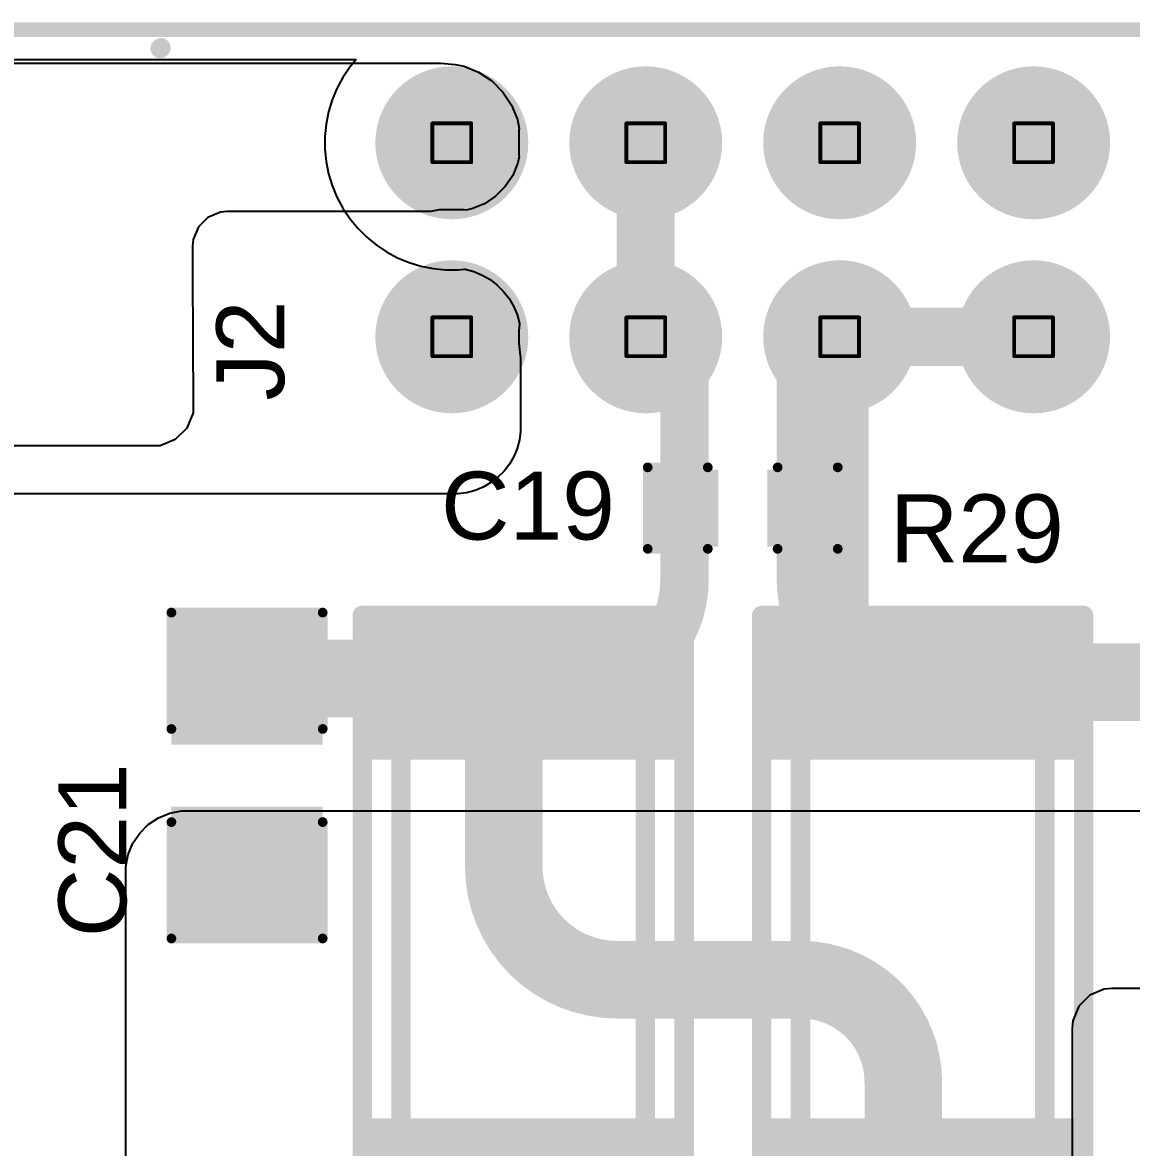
# Model space of a CAD drawing. Header units: inches. Extents: x 0 to 11.3, y 0 to 5.5.
# Drawn here: x 1.394 to 1.966, y 1.973 to 2.553 of the extents above; entities that cross this region are included whole.
import ezdxf

# ---------------------------------------------------------------- set-up
doc = ezdxf.new("R2010")
doc.units = ezdxf.units.IN
doc.header["$MEASUREMENT"] = 0
for name, color, linetype in [('Board Outline', 216, 'Continuous'), ('Bottom Layer', 5, 'Continuous'), ('Bottom Overlay', 54, 'Continuous'), ('Bottom Paste', 16, 'Continuous'), ('Bottom Solder', 6, 'Continuous'), ('Drill Drawing', 1, 'Continuous'), ('Multi-Layer', 9, 'Continuous'), ('Pad Holes', 156, 'Continuous'), ('Top Layer', 1, 'Continuous'), ('Top Overlay', 2, 'Continuous'), ('Top Paste', 8, 'Continuous'), ('Top Solder', 216, 'Continuous')]:
    doc.layers.add(name, color=color, linetype=linetype)
doc.styles.add('Arial', font='', dxfattribs={"height": 0.2})
doc.styles.get('Arial').set_extended_font_data('Arial')

# ---------------------------------------------------------------- blocks, each defined once
blk = doc.blocks.new('SFH11_PBPC_D12_RA_BK_7')
at = {"layer": 'Bottom Layer'}
h = blk.add_hatch(color=5, dxfattribs=at)
edge = h.paths.add_edge_path()
edge.add_arc((0.25, 0.0500001), 0.035433, 0, 360)
h = blk.add_hatch(color=5, dxfattribs=at)
edge = h.paths.add_edge_path()
edge.add_arc((0.35, 0.0500001), 0.035433, 0, 360)
h = blk.add_hatch(color=5, dxfattribs=at)
edge = h.paths.add_edge_path()
edge.add_arc((0.45, 0.0500001), 0.035433, 0, 360)
h = blk.add_hatch(color=5, dxfattribs=at)
edge = h.paths.add_edge_path()
edge.add_arc((0.55, 0.0500001), 0.035433, 0, 360)
h = blk.add_hatch(color=5, dxfattribs=at)
edge = h.paths.add_edge_path()
edge.add_arc((0.25, -0.0499999), 0.035433, 0, 360)
h = blk.add_hatch(color=5, dxfattribs=at)
edge = h.paths.add_edge_path()
edge.add_arc((0.35, -0.0499998), 0.035433, 0, 360)
h = blk.add_hatch(color=5, dxfattribs=at)
edge = h.paths.add_edge_path()
edge.add_arc((0.4500001, -0.0499998), 0.035433, 0, 360)
h = blk.add_hatch(color=5, dxfattribs=at)
edge = h.paths.add_edge_path()
edge.add_arc((0.55, -0.0499998), 0.035433, 0, 360)
at = {"layer": 'Bottom Solder'}
h = blk.add_hatch(color=6, dxfattribs=at)
edge = h.paths.add_edge_path()
edge.add_arc((0.25, 0.0500001), 0.039433, 0, 360)
h = blk.add_hatch(color=6, dxfattribs=at)
edge = h.paths.add_edge_path()
edge.add_arc((0.35, 0.0500001), 0.039433, 0, 360)
h = blk.add_hatch(color=6, dxfattribs=at)
edge = h.paths.add_edge_path()
edge.add_arc((0.45, 0.0500001), 0.039433, 0, 360)
h = blk.add_hatch(color=6, dxfattribs=at)
edge = h.paths.add_edge_path()
edge.add_arc((0.55, 0.0500001), 0.039433, 0, 360)
h = blk.add_hatch(color=6, dxfattribs=at)
edge = h.paths.add_edge_path()
edge.add_arc((0.25, -0.0499999), 0.039433, 0, 360)
h = blk.add_hatch(color=6, dxfattribs=at)
edge = h.paths.add_edge_path()
edge.add_arc((0.35, -0.0499998), 0.039433, 0, 360)
h = blk.add_hatch(color=6, dxfattribs=at)
edge = h.paths.add_edge_path()
edge.add_arc((0.4500001, -0.0499998), 0.039433, 0, 360)
h = blk.add_hatch(color=6, dxfattribs=at)
edge = h.paths.add_edge_path()
edge.add_arc((0.55, -0.0499998), 0.039433, 0, 360)
at = {"layer": 'Multi-Layer'}
h = blk.add_hatch(color=9, dxfattribs=at)
edge = h.paths.add_edge_path()
edge.add_arc((0.25, 0.0500001), 0.035433, 0, 360)
h = blk.add_hatch(color=9, dxfattribs=at)
edge = h.paths.add_edge_path()
edge.add_arc((0.35, 0.0500001), 0.035433, 0, 360)
h = blk.add_hatch(color=9, dxfattribs=at)
edge = h.paths.add_edge_path()
edge.add_arc((0.45, 0.0500001), 0.035433, 0, 360)
h = blk.add_hatch(color=9, dxfattribs=at)
edge = h.paths.add_edge_path()
edge.add_arc((0.55, 0.0500001), 0.035433, 0, 360)
h = blk.add_hatch(color=9, dxfattribs=at)
edge = h.paths.add_edge_path()
edge.add_arc((0.25, -0.0499999), 0.035433, 0, 360)
h = blk.add_hatch(color=9, dxfattribs=at)
edge = h.paths.add_edge_path()
edge.add_arc((0.35, -0.0499998), 0.035433, 0, 360)
h = blk.add_hatch(color=9, dxfattribs=at)
edge = h.paths.add_edge_path()
edge.add_arc((0.4500001, -0.0499998), 0.035433, 0, 360)
h = blk.add_hatch(color=9, dxfattribs=at)
edge = h.paths.add_edge_path()
edge.add_arc((0.55, -0.0499998), 0.035433, 0, 360)
at = {"layer": 'Pad Holes'}
h = blk.add_hatch(color=7, dxfattribs=at)
edge = h.paths.add_edge_path()
edge.add_arc((0.25, 0.0500001), 0.0200787, 0, 360)
h = blk.add_hatch(color=7, dxfattribs=at)
edge = h.paths.add_edge_path()
edge.add_arc((0.35, 0.0500001), 0.0200787, 0, 360)
h = blk.add_hatch(color=7, dxfattribs=at)
edge = h.paths.add_edge_path()
edge.add_arc((0.45, 0.0500001), 0.0200787, 0, 360)
h = blk.add_hatch(color=7, dxfattribs=at)
edge = h.paths.add_edge_path()
edge.add_arc((0.55, 0.0500001), 0.0200787, 0, 360)
h = blk.add_hatch(color=7, dxfattribs=at)
edge = h.paths.add_edge_path()
edge.add_arc((0.25, -0.0499999), 0.0200787, 0, 360)
h = blk.add_hatch(color=7, dxfattribs=at)
edge = h.paths.add_edge_path()
edge.add_arc((0.35, -0.0499998), 0.0200787, 0, 360)
h = blk.add_hatch(color=7, dxfattribs=at)
edge = h.paths.add_edge_path()
edge.add_arc((0.4500001, -0.0499998), 0.0200787, 0, 360)
h = blk.add_hatch(color=7, dxfattribs=at)
edge = h.paths.add_edge_path()
edge.add_arc((0.55, -0.0499998), 0.0200787, 0, 360)
at = {"layer": 'Top Layer'}
h = blk.add_hatch(color=1, dxfattribs=at)
edge = h.paths.add_edge_path()
edge.add_arc((0.25, 0.0500001), 0.035433, 0, 360)
h = blk.add_hatch(color=1, dxfattribs=at)
edge = h.paths.add_edge_path()
edge.add_arc((0.35, 0.0500001), 0.035433, 0, 360)
h = blk.add_hatch(color=1, dxfattribs=at)
edge = h.paths.add_edge_path()
edge.add_arc((0.45, 0.0500001), 0.035433, 0, 360)
h = blk.add_hatch(color=1, dxfattribs=at)
edge = h.paths.add_edge_path()
edge.add_arc((0.55, 0.0500001), 0.035433, 0, 360)
h = blk.add_hatch(color=1, dxfattribs=at)
edge = h.paths.add_edge_path()
edge.add_arc((0.25, -0.0499999), 0.035433, 0, 360)
h = blk.add_hatch(color=1, dxfattribs=at)
edge = h.paths.add_edge_path()
edge.add_arc((0.35, -0.0499998), 0.035433, 0, 360)
h = blk.add_hatch(color=1, dxfattribs=at)
edge = h.paths.add_edge_path()
edge.add_arc((0.4500001, -0.0499998), 0.035433, 0, 360)
h = blk.add_hatch(color=1, dxfattribs=at)
edge = h.paths.add_edge_path()
edge.add_arc((0.55, -0.0499998), 0.035433, 0, 360)
at = {"layer": 'Top Solder'}
h = blk.add_hatch(color=216, dxfattribs=at)
edge = h.paths.add_edge_path()
edge.add_arc((0.25, 0.0500001), 0.039433, 0, 360)
h = blk.add_hatch(color=216, dxfattribs=at)
edge = h.paths.add_edge_path()
edge.add_arc((0.35, 0.0500001), 0.039433, 0, 360)
h = blk.add_hatch(color=216, dxfattribs=at)
edge = h.paths.add_edge_path()
edge.add_arc((0.45, 0.0500001), 0.039433, 0, 360)
h = blk.add_hatch(color=216, dxfattribs=at)
edge = h.paths.add_edge_path()
edge.add_arc((0.55, 0.0500001), 0.039433, 0, 360)
h = blk.add_hatch(color=216, dxfattribs=at)
edge = h.paths.add_edge_path()
edge.add_arc((0.25, -0.0499999), 0.039433, 0, 360)
h = blk.add_hatch(color=216, dxfattribs=at)
edge = h.paths.add_edge_path()
edge.add_arc((0.35, -0.0499998), 0.039433, 0, 360)
h = blk.add_hatch(color=216, dxfattribs=at)
edge = h.paths.add_edge_path()
edge.add_arc((0.4500001, -0.0499998), 0.039433, 0, 360)
h = blk.add_hatch(color=216, dxfattribs=at)
edge = h.paths.add_edge_path()
edge.add_arc((0.55, -0.0499998), 0.039433, 0, 360)
at = {"layer": 'Top Overlay'}
blk.add_lwpolyline([(0.7003947, -0.0986052, 0.01, 0.01, 0), (0.7, -0.0989999, 0.01, 0.01, 0)], format="xyseb", dxfattribs=at)
for points in [[(0.6975, -0.0989999, 0.005, 0.005, 1), (0.7025, -0.0989999, 0.005, 0.005, 1)], [(0.6978947, -0.0986052, 0.005, 0.005, 1), (0.7028947, -0.0986052, 0.005, 0.005, 1)]]:
    blk.add_lwpolyline(points, format="xyseb", close=True, dxfattribs=at)
blk = doc.blocks.new('RES_2512_24')
at = {"layer": 'Top Layer'}
for points in [[(-0.15944875, 0.06692915), (-0.09645665, 0.06692915), (-0.09645665, -0.06692915), (-0.15944875, -0.06692915)], [(0.09645675, 0.06692915), (0.15944885, 0.06692915), (0.15944885, -0.06692915), (0.09645675, -0.06692915)]]:
    blk.add_hatch(color=1, dxfattribs=at).paths.add_polyline_path(points)
at = {"layer": 'Top Paste'}
for points in [[(-0.15944875, 0.06692915), (-0.09645665, 0.06692915), (-0.09645665, -0.06692915), (-0.15944875, -0.06692915)], [(0.09645675, 0.06692915), (0.15944885, 0.06692915), (0.15944885, -0.06692915), (0.09645675, -0.06692915)]]:
    blk.add_hatch(color=8, dxfattribs=at).paths.add_polyline_path(points)
at = {"layer": 'Top Solder'}
for points in [[(-0.16344875, 0.07092915), (-0.09245665, 0.07092915), (-0.09245665, -0.07092915), (-0.16344875, -0.07092915)], [(0.09245675, 0.07092915), (0.16344885, 0.07092915), (0.16344885, -0.07092915), (0.09245675, -0.07092915)]]:
    blk.add_hatch(color=216, dxfattribs=at).paths.add_polyline_path(points)
at = {"layer": 'Top Overlay'}
for points in [[(-0.167, 0.073, 0.01, 0.01, 0), (0.1667936, 0.073, 0.01, 0.01, 0)], [(-0.167, 0.073, 0.01, 0.01, 0), (-0.167, -0.073, 0.01, 0.01, 0)], [(0.1667936, 0.073, 0.01, 0.01, 0), (0.1667936, -0.073, 0.01, 0.01, 0)], [(-0.167, -0.073, 0.01, 0.01, 0), (0.1667936, -0.073, 0.01, 0.01, 0)]]:
    blk.add_lwpolyline(points, format="xyseb", dxfattribs=at)
for points in [[(-0.1695, 0.073, 0.005, 0.005, 1), (-0.1645, 0.073, 0.005, 0.005, 1)], [(-0.1695, 0.073, 0.005, 0.005, 1), (-0.1645, 0.073, 0.005, 0.005, 1)], [(0.1642936, 0.073, 0.005, 0.005, 1), (0.1692936, 0.073, 0.005, 0.005, 1)], [(0.1642936, 0.073, 0.005, 0.005, 1), (0.1692936, 0.073, 0.005, 0.005, 1)], [(-0.1695, -0.073, 0.005, 0.005, 1), (-0.1645, -0.073, 0.005, 0.005, 1)], [(-0.1695, -0.073, 0.005, 0.005, 1), (-0.1645, -0.073, 0.005, 0.005, 1)], [(0.1642936, -0.073, 0.005, 0.005, 1), (0.1692936, -0.073, 0.005, 0.005, 1)], [(0.1642936, -0.073, 0.005, 0.005, 1), (0.1692936, -0.073, 0.005, 0.005, 1)]]:
    blk.add_lwpolyline(points, format="xyseb", close=True, dxfattribs=at)
blk = doc.blocks.new('RES_2512_25')
at = {"layer": 'Top Layer'}
for points in [[(-0.15944875, 0.06692915), (-0.09645665, 0.06692915), (-0.09645665, -0.06692915), (-0.15944875, -0.06692915)], [(0.09645675, 0.06692915), (0.15944885, 0.06692915), (0.15944885, -0.06692915), (0.09645675, -0.06692915)]]:
    blk.add_hatch(color=1, dxfattribs=at).paths.add_polyline_path(points)
at = {"layer": 'Top Paste'}
for points in [[(-0.15944875, 0.06692915), (-0.09645665, 0.06692915), (-0.09645665, -0.06692915), (-0.15944875, -0.06692915)], [(0.09645675, 0.06692915), (0.15944885, 0.06692915), (0.15944885, -0.06692915), (0.09645675, -0.06692915)]]:
    blk.add_hatch(color=8, dxfattribs=at).paths.add_polyline_path(points)
at = {"layer": 'Top Solder'}
for points in [[(-0.16344875, 0.07092915), (-0.09245665, 0.07092915), (-0.09245665, -0.07092915), (-0.16344875, -0.07092915)], [(0.09245675, 0.07092915), (0.16344885, 0.07092915), (0.16344885, -0.07092915), (0.09245675, -0.07092915)]]:
    blk.add_hatch(color=216, dxfattribs=at).paths.add_polyline_path(points)
at = {"layer": 'Top Overlay'}
for points in [[(-0.167, 0.073, 0.01, 0.01, 0), (0.1667936, 0.073, 0.01, 0.01, 0)], [(-0.167, 0.073, 0.01, 0.01, 0), (-0.167, -0.073, 0.01, 0.01, 0)], [(0.1667936, 0.073, 0.01, 0.01, 0), (0.1667936, -0.073, 0.01, 0.01, 0)], [(-0.167, -0.073, 0.01, 0.01, 0), (0.1667936, -0.073, 0.01, 0.01, 0)]]:
    blk.add_lwpolyline(points, format="xyseb", dxfattribs=at)
for points in [[(-0.1695, 0.073, 0.005, 0.005, 1), (-0.1645, 0.073, 0.005, 0.005, 1)], [(-0.1695, 0.073, 0.005, 0.005, 1), (-0.1645, 0.073, 0.005, 0.005, 1)], [(0.1642936, 0.073, 0.005, 0.005, 1), (0.1692936, 0.073, 0.005, 0.005, 1)], [(0.1642936, 0.073, 0.005, 0.005, 1), (0.1692936, 0.073, 0.005, 0.005, 1)], [(-0.1695, -0.073, 0.005, 0.005, 1), (-0.1645, -0.073, 0.005, 0.005, 1)], [(-0.1695, -0.073, 0.005, 0.005, 1), (-0.1645, -0.073, 0.005, 0.005, 1)], [(0.1642936, -0.073, 0.005, 0.005, 1), (0.1692936, -0.073, 0.005, 0.005, 1)], [(0.1642936, -0.073, 0.005, 0.005, 1), (0.1692936, -0.073, 0.005, 0.005, 1)]]:
    blk.add_lwpolyline(points, format="xyseb", close=True, dxfattribs=at)
blk = doc.blocks.new('RES_2512_B_26')
at = {"layer": 'Bottom Layer'}
for points in [[(-0.15944875, 0.06692915), (-0.09645665, 0.06692915), (-0.09645665, -0.06692915), (-0.15944875, -0.06692915)], [(0.09645675, 0.06692915), (0.15944885, 0.06692915), (0.15944885, -0.06692915), (0.09645675, -0.06692915)]]:
    blk.add_hatch(color=5, dxfattribs=at).paths.add_polyline_path(points)
at = {"layer": 'Bottom Paste'}
for points in [[(-0.15944875, 0.06692915), (-0.09645665, 0.06692915), (-0.09645665, -0.06692915), (-0.15944875, -0.06692915)], [(0.09645675, 0.06692915), (0.15944885, 0.06692915), (0.15944885, -0.06692915), (0.09645675, -0.06692915)]]:
    blk.add_hatch(color=16, dxfattribs=at).paths.add_polyline_path(points)
at = {"layer": 'Bottom Solder'}
for points in [[(-0.16344875, 0.07092915), (-0.09245665, 0.07092915), (-0.09245665, -0.07092915), (-0.16344875, -0.07092915)], [(0.09245675, 0.07092915), (0.16344885, 0.07092915), (0.16344885, -0.07092915), (0.09245675, -0.07092915)]]:
    blk.add_hatch(color=6, dxfattribs=at).paths.add_polyline_path(points)
at = {"layer": 'Bottom Overlay'}
for points in [[(-0.167, 0.073, 0.01, 0.01, 0), (-0.167, -0.073, 0.01, 0.01, 0)], [(-0.167, 0.073, 0.01, 0.01, 0), (0.1667936, 0.073, 0.01, 0.01, 0)], [(0.1667936, 0.073, 0.01, 0.01, 0), (0.1667936, -0.073, 0.01, 0.01, 0)], [(-0.167, -0.073, 0.01, 0.01, 0), (0.1667936, -0.073, 0.01, 0.01, 0)]]:
    blk.add_lwpolyline(points, format="xyseb", dxfattribs=at)
for points in [[(-0.1695, 0.073, 0.005, 0.005, 1), (-0.1645, 0.073, 0.005, 0.005, 1)], [(-0.1695, 0.073, 0.005, 0.005, 1), (-0.1645, 0.073, 0.005, 0.005, 1)], [(0.1642936, 0.073, 0.005, 0.005, 1), (0.1692936, 0.073, 0.005, 0.005, 1)], [(0.1642936, 0.073, 0.005, 0.005, 1), (0.1692936, 0.073, 0.005, 0.005, 1)], [(-0.1695, -0.073, 0.005, 0.005, 1), (-0.1645, -0.073, 0.005, 0.005, 1)], [(-0.1695, -0.073, 0.005, 0.005, 1), (-0.1645, -0.073, 0.005, 0.005, 1)], [(0.1642936, -0.073, 0.005, 0.005, 1), (0.1692936, -0.073, 0.005, 0.005, 1)], [(0.1642936, -0.073, 0.005, 0.005, 1), (0.1692936, -0.073, 0.005, 0.005, 1)]]:
    blk.add_lwpolyline(points, format="xyseb", close=True, dxfattribs=at)
blk = doc.blocks.new('RES_2512_B_27')
at = {"layer": 'Bottom Layer'}
for points in [[(-0.15944875, 0.06692915), (-0.09645665, 0.06692915), (-0.09645665, -0.06692915), (-0.15944875, -0.06692915)], [(0.09645675, 0.06692915), (0.15944885, 0.06692915), (0.15944885, -0.06692915), (0.09645675, -0.06692915)]]:
    blk.add_hatch(color=5, dxfattribs=at).paths.add_polyline_path(points)
at = {"layer": 'Bottom Paste'}
for points in [[(-0.15944875, 0.06692915), (-0.09645665, 0.06692915), (-0.09645665, -0.06692915), (-0.15944875, -0.06692915)], [(0.09645675, 0.06692915), (0.15944885, 0.06692915), (0.15944885, -0.06692915), (0.09645675, -0.06692915)]]:
    blk.add_hatch(color=16, dxfattribs=at).paths.add_polyline_path(points)
at = {"layer": 'Bottom Solder'}
for points in [[(-0.16344875, 0.07092915), (-0.09245665, 0.07092915), (-0.09245665, -0.07092915), (-0.16344875, -0.07092915)], [(0.09245675, 0.07092915), (0.16344885, 0.07092915), (0.16344885, -0.07092915), (0.09245675, -0.07092915)]]:
    blk.add_hatch(color=6, dxfattribs=at).paths.add_polyline_path(points)
at = {"layer": 'Bottom Overlay'}
for points in [[(-0.167, 0.073, 0.01, 0.01, 0), (-0.167, -0.073, 0.01, 0.01, 0)], [(-0.167, 0.073, 0.01, 0.01, 0), (0.1667936, 0.073, 0.01, 0.01, 0)], [(0.1667936, 0.073, 0.01, 0.01, 0), (0.1667936, -0.073, 0.01, 0.01, 0)], [(-0.167, -0.073, 0.01, 0.01, 0), (0.1667936, -0.073, 0.01, 0.01, 0)]]:
    blk.add_lwpolyline(points, format="xyseb", dxfattribs=at)
for points in [[(-0.1695, 0.073, 0.005, 0.005, 1), (-0.1645, 0.073, 0.005, 0.005, 1)], [(-0.1695, 0.073, 0.005, 0.005, 1), (-0.1645, 0.073, 0.005, 0.005, 1)], [(0.1642936, 0.073, 0.005, 0.005, 1), (0.1692936, 0.073, 0.005, 0.005, 1)], [(0.1642936, 0.073, 0.005, 0.005, 1), (0.1692936, 0.073, 0.005, 0.005, 1)], [(-0.1695, -0.073, 0.005, 0.005, 1), (-0.1645, -0.073, 0.005, 0.005, 1)], [(-0.1695, -0.073, 0.005, 0.005, 1), (-0.1645, -0.073, 0.005, 0.005, 1)], [(0.1642936, -0.073, 0.005, 0.005, 1), (0.1692936, -0.073, 0.005, 0.005, 1)], [(0.1642936, -0.073, 0.005, 0.005, 1), (0.1692936, -0.073, 0.005, 0.005, 1)]]:
    blk.add_lwpolyline(points, format="xyseb", close=True, dxfattribs=at)
blk = doc.blocks.new('C___1206_64')
at = {"layer": 'Top Layer'}
for points in [[(-0.0799999, 0.035), (-0.0199999, 0.035), (-0.0199999, -0.035), (-0.0799999, -0.035)], [(0.0199999, 0.035), (0.0799999, 0.035), (0.0799999, -0.035), (0.0199999, -0.035)]]:
    blk.add_hatch(color=1, dxfattribs=at).paths.add_polyline_path(points)
at = {"layer": 'Top Paste'}
for points in [[(-0.0799999, 0.035), (-0.0199999, 0.035), (-0.0199999, -0.035), (-0.0799999, -0.035)], [(0.0199999, 0.035), (0.0799999, 0.035), (0.0799999, -0.035), (0.0199999, -0.035)]]:
    blk.add_hatch(color=8, dxfattribs=at).paths.add_polyline_path(points)
at = {"layer": 'Top Solder'}
for points in [[(-0.0839999, 0.039), (-0.0159999, 0.039), (-0.0159999, -0.039), (-0.0839999, -0.039)], [(0.0159999, 0.039), (0.0839999, 0.039), (0.0839999, -0.039), (0.0159999, -0.039)]]:
    blk.add_hatch(color=216, dxfattribs=at).paths.add_polyline_path(points)
at = {"layer": 'Top Overlay'}
for points in [[(-0.084, 0.039, 0.005, 0.005, 0), (-0.024, 0.039, 0.005, 0.005, 0)], [(-0.084, 0.039, 0.005, 0.005, 0), (-0.084, -0.039, 0.005, 0.005, 0)], [(0.024, 0.039, 0.005, 0.005, 0), (0.084, 0.039, 0.005, 0.005, 0)], [(0.084, 0.039, 0.005, 0.005, 0), (0.084, -0.039, 0.005, 0.005, 0)], [(-0.084, -0.039, 0.005, 0.005, 0), (-0.024, -0.039, 0.005, 0.005, 0)], [(0.024, -0.039, 0.005, 0.005, 0), (0.084, -0.039, 0.005, 0.005, 0)]]:
    blk.add_lwpolyline(points, format="xyseb", dxfattribs=at)
for points in [[(-0.08525, 0.039, 0.0025, 0.0025, 1), (-0.08275, 0.039, 0.0025, 0.0025, 1)], [(-0.08525, 0.039, 0.0025, 0.0025, 1), (-0.08275, 0.039, 0.0025, 0.0025, 1)], [(-0.02525, 0.039, 0.0025, 0.0025, 1), (-0.02275, 0.039, 0.0025, 0.0025, 1)], [(0.02275, 0.039, 0.0025, 0.0025, 1), (0.02525, 0.039, 0.0025, 0.0025, 1)], [(0.08275, 0.039, 0.0025, 0.0025, 1), (0.08525, 0.039, 0.0025, 0.0025, 1)], [(0.08275, 0.039, 0.0025, 0.0025, 1), (0.08525, 0.039, 0.0025, 0.0025, 1)], [(-0.08525, -0.039, 0.0025, 0.0025, 1), (-0.08275, -0.039, 0.0025, 0.0025, 1)], [(-0.08525, -0.039, 0.0025, 0.0025, 1), (-0.08275, -0.039, 0.0025, 0.0025, 1)], [(-0.02525, -0.039, 0.0025, 0.0025, 1), (-0.02275, -0.039, 0.0025, 0.0025, 1)], [(0.02275, -0.039, 0.0025, 0.0025, 1), (0.02525, -0.039, 0.0025, 0.0025, 1)], [(0.08275, -0.039, 0.0025, 0.0025, 1), (0.08525, -0.039, 0.0025, 0.0025, 1)], [(0.08275, -0.039, 0.0025, 0.0025, 1), (0.08525, -0.039, 0.0025, 0.0025, 1)]]:
    blk.add_lwpolyline(points, format="xyseb", close=True, dxfattribs=at)
blk = doc.blocks.new('C___0603_66')
at = {"layer": 'Top Layer'}
for points in [[(-0.015, 0.0175), (-0.015, -0.0175), (-0.045, -0.0175), (-0.045, 0.0175)], [(0.045, 0.0175), (0.045, -0.0175), (0.015, -0.0175), (0.015, 0.0175)]]:
    blk.add_hatch(color=1, dxfattribs=at).paths.add_polyline_path(points)
at = {"layer": 'Top Paste'}
for points in [[(-0.015, 0.0175), (-0.015, -0.0175), (-0.045, -0.0175), (-0.045, 0.0175)], [(0.045, 0.0175), (0.045, -0.0175), (0.015, -0.0175), (0.015, 0.0175)]]:
    blk.add_hatch(color=8, dxfattribs=at).paths.add_polyline_path(points)
at = {"layer": 'Top Solder'}
for points in [[(-0.0126378, 0.0198622), (-0.0126378, -0.0198622), (-0.0473622, -0.0198622), (-0.0473622, 0.0198622)], [(0.0473622, 0.0198622), (0.0473622, -0.0198622), (0.0126378, -0.0198622), (0.0126378, 0.0198622)]]:
    blk.add_hatch(color=216, dxfattribs=at).paths.add_polyline_path(points)
at = {"layer": 'Top Overlay'}
for points in [[(-0.049, 0.021, 0.005, 0.005, 0), (-0.049, -0.021, 0.005, 0.005, 0)], [(-0.018, 0.021, 0.005, 0.005, 0), (-0.049, 0.021, 0.005, 0.005, 0)], [(0.049, 0.021, 0.005, 0.005, 0), (0.018, 0.021, 0.005, 0.005, 0)], [(0.049, 0.021, 0.005, 0.005, 0), (0.049, -0.021, 0.005, 0.005, 0)], [(-0.018, -0.021, 0.005, 0.005, 0), (-0.049, -0.021, 0.005, 0.005, 0)], [(0.049, -0.021, 0.005, 0.005, 0), (0.018, -0.021, 0.005, 0.005, 0)]]:
    blk.add_lwpolyline(points, format="xyseb", dxfattribs=at)
for points in [[(-0.05025, 0.021, 0.0025, 0.0025, 1), (-0.04775, 0.021, 0.0025, 0.0025, 1)], [(-0.05025, 0.021, 0.0025, 0.0025, 1), (-0.04775, 0.021, 0.0025, 0.0025, 1)], [(-0.01925, 0.021, 0.0025, 0.0025, 1), (-0.01675, 0.021, 0.0025, 0.0025, 1)], [(0.01675, 0.021, 0.0025, 0.0025, 1), (0.01925, 0.021, 0.0025, 0.0025, 1)], [(0.04775, 0.021, 0.0025, 0.0025, 1), (0.05025, 0.021, 0.0025, 0.0025, 1)], [(0.04775, 0.021, 0.0025, 0.0025, 1), (0.05025, 0.021, 0.0025, 0.0025, 1)], [(-0.05025, -0.021, 0.0025, 0.0025, 1), (-0.04775, -0.021, 0.0025, 0.0025, 1)], [(-0.05025, -0.021, 0.0025, 0.0025, 1), (-0.04775, -0.021, 0.0025, 0.0025, 1)], [(-0.01925, -0.021, 0.0025, 0.0025, 1), (-0.01675, -0.021, 0.0025, 0.0025, 1)], [(0.01675, -0.021, 0.0025, 0.0025, 1), (0.01925, -0.021, 0.0025, 0.0025, 1)], [(0.04775, -0.021, 0.0025, 0.0025, 1), (0.05025, -0.021, 0.0025, 0.0025, 1)], [(0.04775, -0.021, 0.0025, 0.0025, 1), (0.05025, -0.021, 0.0025, 0.0025, 1)]]:
    blk.add_lwpolyline(points, format="xyseb", close=True, dxfattribs=at)

msp = doc.modelspace()

# ---------------------------------------------------------------- linework, layer by layer
at = {"layer": 'Board Outline'}
msp.add_lwpolyline([(0.0098424, 2.5492132, 0.0075, 0.0075, 0), (4.320866, 2.5492132, 0.0075, 0.0075, 0)], format="xyseb", dxfattribs=at)
at = {"layer": 'Bottom Layer'}
for p, q in [((0.0299999, 2.5339198), (1.5659755, 2.5339198)), ((1.5627347, 2.5299709), (1.559163, 2.5246253)), ((1.5659755, 2.5339198), (1.5627347, 2.5299709)), ((1.559163, 2.5246253), (1.5561323, 2.5189554)), ((1.5561323, 2.5189554), (1.5536721, 2.5130158)), ((1.5536721, 2.5130158), (1.5518058, 2.5068636)), ((1.5518058, 2.5068636), (1.5505516, 2.5005581)), ((1.5505516, 2.5005581), (1.5499214, 2.49416)), ((1.5499214, 2.49416), (1.5499214, 2.487731)), ((1.5499214, 2.487731), (1.5505516, 2.4813329)), ((1.5505516, 2.4813329), (1.5518058, 2.4750274)), ((1.5518058, 2.4750274), (1.5536721, 2.4688752)), ((1.5536721, 2.4688752), (1.5561323, 2.4629356)), ((1.5561323, 2.4629356), (1.559163, 2.4572657)), ((1.559163, 2.4572657), (1.5627347, 2.4519201)), ((1.5627347, 2.4519201), (1.5668133, 2.4469504)), ((1.5668133, 2.4469504), (1.5713593, 2.4424044)), ((1.5713593, 2.4424044), (1.576329, 2.4383258)), ((1.576329, 2.4383258), (1.5816746, 2.4347541)), ((1.5816746, 2.4347541), (1.5873445, 2.4317234)), ((1.5873445, 2.4317234), (1.5932841, 2.4292632)), ((1.5932841, 2.4292632), (1.5994363, 2.4273969)), ((1.5994363, 2.4273969), (1.6057418, 2.4261427)), ((1.6057418, 2.4261427), (1.6121399, 2.4255125)), ((1.6121399, 2.4255125), (1.6185689, 2.4255125)), ((1.6185689, 2.4255125), (1.6218224, 2.425833)), ((1.6218224, 2.425833), (1.6222818, 2.4257725)), ((1.6222818, 2.4257725), (1.6267684, 2.4245704)), ((1.6267684, 2.4245704), (1.6310597, 2.4227929)), ((1.6310597, 2.4227929), (1.6350823, 2.4204706)), ((1.6350823, 2.4204706), (1.6387674, 2.417643)), ((1.6387674, 2.417643), (1.6420518, 2.4143586)), ((1.6420518, 2.4143586), (1.6448794, 2.4106735)), ((1.6448794, 2.4106735), (1.6472017, 2.4066509)), ((1.6472017, 2.4066509), (1.6489792, 2.4023596)), ((1.6489792, 2.4023596), (1.6501813, 2.397873)), ((1.6502418, 2.3974132), (1.6499214, 2.3941601)), ((1.6501813, 2.397873), (1.6502418, 2.3974132)), ((1.6499214, 2.3941601), (1.6499214, 2.3877311)), ((1.6499214, 2.3877311), (1.6505516, 2.381333)), ((1.6505516, 2.381333), (1.6507873, 2.3801478)), ((1.6507873, 2.3801478), (1.6507875, 2.344567)), ((1.6507875, 2.344567), (1.6507873, 2.3445669)), ((1.6507873, 2.3445669), (1.6507873, 2.3423013)), ((1.6501959, 2.3378087), (1.6490231, 2.3334319)), ((1.6507873, 2.3423013), (1.6501959, 2.3378087)), ((1.6490231, 2.3334319), (1.6472891, 2.3292455)), ((1.6472891, 2.3292455), (1.6450234, 2.3253213)), ((1.642265, 2.3217264), (1.6390609, 2.3185223)), ((1.6450234, 2.3253213), (1.642265, 2.3217264)), ((1.635466, 2.3157639), (1.6315418, 2.3134982)), ((1.6390609, 2.3185223), (1.635466, 2.3157639)), ((1.618486, 2.31), (0.9243185, 2.31)), ((1.6229786, 2.3105914), (1.618486, 2.31)), ((1.6273554, 2.3117642), (1.6229786, 2.3105914)), ((1.6315418, 2.3134982), (1.6273554, 2.3117642))]:
    msp.add_line(p, q, dxfattribs=at)
for points in [[(1.7153544, 2.3909456, 0.03, 0.03, 0), (1.7153544, 2.4909454, 0.03, 0.03, 0)], [(1.8153544, 2.2324881, 0.03, 0.03, 0), (1.8153544, 2.3909456, 0.03, 0.03, 0)], [(1.8153544, 2.3909456, 0.03, 0.03, 0), (1.9153541, 2.3909456, 0.03, 0.03, 0)], [(1.8153544, 2.2324881, 0.03, 0.03, 0), (1.8481588, 2.208492, 0.03, 0.03, 0)], [(1.6421588, 2.1178497, 0.04, 0.04, 0), (1.6421588, 2.208492, 0.04, 0.04, 0)], [(1.7004765, 2.059532, 0.04, 0.04, -0.4142135623730951), (1.6421588, 2.1178497, 0.04, 0.04, 0)], [(1.7004765, 2.059532, 0.04, 0.04, 0), (1.7954474, 2.059532, 0.04, 0.04, 0)], [(1.7954474, 2.059532, 0.04, 0.04, -0.4142135623730951), (1.8481588, 2.0068206, 0.04, 0.04, 0)], [(1.8481588, 1.9525865, 0.04, 0.04, 0), (1.8481588, 2.0068206, 0.04, 0.04, 0)]]:
    msp.add_lwpolyline(points, format="xyseb", dxfattribs=at)
for points in [[(1.7078544, 2.4909454, 0.015, 0.015, 1), (1.7228544, 2.4909454, 0.015, 0.015, 1)], [(1.7078544, 2.3909456, 0.015, 0.015, 1), (1.7228544, 2.3909456, 0.015, 0.015, 1)], [(1.8078544, 2.3909456, 0.015, 0.015, 1), (1.8228544, 2.3909456, 0.015, 0.015, 1)], [(1.8078544, 2.3909456, 0.015, 0.015, 1), (1.8228544, 2.3909456, 0.015, 0.015, 1)], [(1.9078541, 2.3909456, 0.015, 0.015, 1), (1.9228541, 2.3909456, 0.015, 0.015, 1)], [(1.8078544, 2.2324881, 0.015, 0.015, 1), (1.8228544, 2.2324881, 0.015, 0.015, 1)], [(1.8078544, 2.2324881, 0.015, 0.015, 1), (1.8228544, 2.2324881, 0.015, 0.015, 1)], [(1.6321588, 2.208492, 0.02, 0.02, 1), (1.6521588, 2.208492, 0.02, 0.02, 1)], [(1.8406588, 2.208492, 0.015, 0.015, 1), (1.8556588, 2.208492, 0.015, 0.015, 1)], [(1.6321588, 2.1178497, 0.02, 0.02, 1), (1.6521588, 2.1178497, 0.02, 0.02, 1)], [(1.6321588, 2.1178497, 0.02, 0.02, 1), (1.6521588, 2.1178497, 0.02, 0.02, 1)], [(1.6904765, 2.059532, 0.02, 0.02, 1), (1.7104765, 2.059532, 0.02, 0.02, 1)], [(1.6904765, 2.059532, 0.02, 0.02, 1), (1.7104765, 2.059532, 0.02, 0.02, 1)], [(1.7854474, 2.059532, 0.02, 0.02, 1), (1.8054474, 2.059532, 0.02, 0.02, 1)], [(1.7854474, 2.059532, 0.02, 0.02, 1), (1.8054474, 2.059532, 0.02, 0.02, 1)], [(1.8381588, 2.0068206, 0.02, 0.02, 1), (1.8581588, 2.0068206, 0.02, 0.02, 1)], [(1.8381588, 2.0068206, 0.02, 0.02, 1), (1.8581588, 2.0068206, 0.02, 0.02, 1)]]:
    msp.add_lwpolyline(points, format="xyseb", close=True, dxfattribs=at)
at = {"layer": 'Drill Drawing'}
for points in [[(1.6053544, 2.5009455, 0.002, 0.002, 0), (1.6253544, 2.5009455, 0.002, 0.002, 0)], [(1.6053544, 2.4809455, 0.002, 0.002, 0), (1.6053544, 2.5009455, 0.002, 0.002, 0)], [(1.6253544, 2.4809455, 0.002, 0.002, 0), (1.6253544, 2.5009455, 0.002, 0.002, 0)], [(1.7053543, 2.5009455, 0.002, 0.002, 0), (1.7253543, 2.5009455, 0.002, 0.002, 0)], [(1.7053543, 2.4809455, 0.002, 0.002, 0), (1.7053543, 2.5009455, 0.002, 0.002, 0)], [(1.7253543, 2.4809455, 0.002, 0.002, 0), (1.7253543, 2.5009455, 0.002, 0.002, 0)], [(1.8053544, 2.5009455, 0.002, 0.002, 0), (1.8253544, 2.5009455, 0.002, 0.002, 0)], [(1.8053544, 2.4809455, 0.002, 0.002, 0), (1.8053544, 2.5009455, 0.002, 0.002, 0)], [(1.8253544, 2.4809455, 0.002, 0.002, 0), (1.8253544, 2.5009455, 0.002, 0.002, 0)], [(1.9053544, 2.5009456, 0.002, 0.002, 0), (1.9253544, 2.5009456, 0.002, 0.002, 0)], [(1.9053544, 2.4809456, 0.002, 0.002, 0), (1.9053544, 2.5009456, 0.002, 0.002, 0)], [(1.9253544, 2.4809456, 0.002, 0.002, 0), (1.9253544, 2.5009456, 0.002, 0.002, 0)], [(1.6053544, 2.4809455, 0.002, 0.002, 0), (1.6253544, 2.4809455, 0.002, 0.002, 0)], [(1.7053543, 2.4809455, 0.002, 0.002, 0), (1.7253543, 2.4809455, 0.002, 0.002, 0)], [(1.8053544, 2.4809455, 0.002, 0.002, 0), (1.8253544, 2.4809455, 0.002, 0.002, 0)], [(1.9053544, 2.4809456, 0.002, 0.002, 0), (1.9253544, 2.4809456, 0.002, 0.002, 0)], [(1.6053544, 2.4009456, 0.002, 0.002, 0), (1.6253544, 2.4009456, 0.002, 0.002, 0)], [(1.6053544, 2.3809456, 0.002, 0.002, 0), (1.6053544, 2.4009456, 0.002, 0.002, 0)], [(1.6253544, 2.3809456, 0.002, 0.002, 0), (1.6253544, 2.4009456, 0.002, 0.002, 0)], [(1.7053544, 2.4009456, 0.002, 0.002, 0), (1.7253544, 2.4009456, 0.002, 0.002, 0)], [(1.7053544, 2.3809456, 0.002, 0.002, 0), (1.7053544, 2.4009456, 0.002, 0.002, 0)], [(1.7253544, 2.3809456, 0.002, 0.002, 0), (1.7253544, 2.4009456, 0.002, 0.002, 0)], [(1.8053544, 2.4009456, 0.002, 0.002, 0), (1.8253544, 2.4009456, 0.002, 0.002, 0)], [(1.8053544, 2.3809456, 0.002, 0.002, 0), (1.8053544, 2.4009456, 0.002, 0.002, 0)], [(1.8253544, 2.3809456, 0.002, 0.002, 0), (1.8253544, 2.4009456, 0.002, 0.002, 0)], [(1.9053544, 2.4009456, 0.002, 0.002, 0), (1.9253544, 2.4009456, 0.002, 0.002, 0)], [(1.9053544, 2.3809456, 0.002, 0.002, 0), (1.9053544, 2.4009456, 0.002, 0.002, 0)], [(1.9253544, 2.3809456, 0.002, 0.002, 0), (1.9253544, 2.4009456, 0.002, 0.002, 0)], [(1.6053544, 2.3809456, 0.002, 0.002, 0), (1.6253544, 2.3809456, 0.002, 0.002, 0)], [(1.7053544, 2.3809456, 0.002, 0.002, 0), (1.7253544, 2.3809456, 0.002, 0.002, 0)], [(1.8053544, 2.3809456, 0.002, 0.002, 0), (1.8253544, 2.3809456, 0.002, 0.002, 0)], [(1.9053544, 2.3809456, 0.002, 0.002, 0), (1.9253544, 2.3809456, 0.002, 0.002, 0)]]:
    msp.add_lwpolyline(points, format="xyseb", dxfattribs=at)
for points in [[(1.6048544, 2.5009455, 0.001, 0.001, 1), (1.6058544, 2.5009455, 0.001, 0.001, 1)], [(1.6048544, 2.5009455, 0.001, 0.001, 1), (1.6058544, 2.5009455, 0.001, 0.001, 1)], [(1.6248544, 2.5009455, 0.001, 0.001, 1), (1.6258544, 2.5009455, 0.001, 0.001, 1)], [(1.6248544, 2.5009455, 0.001, 0.001, 1), (1.6258544, 2.5009455, 0.001, 0.001, 1)], [(1.7048543, 2.5009455, 0.001, 0.001, 1), (1.7058543, 2.5009455, 0.001, 0.001, 1)], [(1.7048543, 2.5009455, 0.001, 0.001, 1), (1.7058543, 2.5009455, 0.001, 0.001, 1)], [(1.7248543, 2.5009455, 0.001, 0.001, 1), (1.7258543, 2.5009455, 0.001, 0.001, 1)], [(1.7248543, 2.5009455, 0.001, 0.001, 1), (1.7258543, 2.5009455, 0.001, 0.001, 1)], [(1.8048544, 2.5009455, 0.001, 0.001, 1), (1.8058544, 2.5009455, 0.001, 0.001, 1)], [(1.8048544, 2.5009455, 0.001, 0.001, 1), (1.8058544, 2.5009455, 0.001, 0.001, 1)], [(1.8248544, 2.5009455, 0.001, 0.001, 1), (1.8258544, 2.5009455, 0.001, 0.001, 1)], [(1.8248544, 2.5009455, 0.001, 0.001, 1), (1.8258544, 2.5009455, 0.001, 0.001, 1)], [(1.9048544, 2.5009456, 0.001, 0.001, 1), (1.9058544, 2.5009456, 0.001, 0.001, 1)], [(1.9048544, 2.5009456, 0.001, 0.001, 1), (1.9058544, 2.5009456, 0.001, 0.001, 1)], [(1.9248544, 2.5009456, 0.001, 0.001, 1), (1.9258544, 2.5009456, 0.001, 0.001, 1)], [(1.9248544, 2.5009456, 0.001, 0.001, 1), (1.9258544, 2.5009456, 0.001, 0.001, 1)], [(1.6048544, 2.4809455, 0.001, 0.001, 1), (1.6058544, 2.4809455, 0.001, 0.001, 1)], [(1.6048544, 2.4809455, 0.001, 0.001, 1), (1.6058544, 2.4809455, 0.001, 0.001, 1)], [(1.6248544, 2.4809455, 0.001, 0.001, 1), (1.6258544, 2.4809455, 0.001, 0.001, 1)], [(1.6248544, 2.4809455, 0.001, 0.001, 1), (1.6258544, 2.4809455, 0.001, 0.001, 1)], [(1.7048543, 2.4809455, 0.001, 0.001, 1), (1.7058543, 2.4809455, 0.001, 0.001, 1)], [(1.7048543, 2.4809455, 0.001, 0.001, 1), (1.7058543, 2.4809455, 0.001, 0.001, 1)], [(1.7248543, 2.4809455, 0.001, 0.001, 1), (1.7258543, 2.4809455, 0.001, 0.001, 1)], [(1.7248543, 2.4809455, 0.001, 0.001, 1), (1.7258543, 2.4809455, 0.001, 0.001, 1)], [(1.8048544, 2.4809455, 0.001, 0.001, 1), (1.8058544, 2.4809455, 0.001, 0.001, 1)], [(1.8048544, 2.4809455, 0.001, 0.001, 1), (1.8058544, 2.4809455, 0.001, 0.001, 1)], [(1.8248544, 2.4809455, 0.001, 0.001, 1), (1.8258544, 2.4809455, 0.001, 0.001, 1)], [(1.8248544, 2.4809455, 0.001, 0.001, 1), (1.8258544, 2.4809455, 0.001, 0.001, 1)], [(1.9048544, 2.4809456, 0.001, 0.001, 1), (1.9058544, 2.4809456, 0.001, 0.001, 1)], [(1.9048544, 2.4809456, 0.001, 0.001, 1), (1.9058544, 2.4809456, 0.001, 0.001, 1)], [(1.9248544, 2.4809456, 0.001, 0.001, 1), (1.9258544, 2.4809456, 0.001, 0.001, 1)], [(1.9248544, 2.4809456, 0.001, 0.001, 1), (1.9258544, 2.4809456, 0.001, 0.001, 1)], [(1.6048544, 2.4009456, 0.001, 0.001, 1), (1.6058544, 2.4009456, 0.001, 0.001, 1)], [(1.6048544, 2.4009456, 0.001, 0.001, 1), (1.6058544, 2.4009456, 0.001, 0.001, 1)], [(1.6248544, 2.4009456, 0.001, 0.001, 1), (1.6258544, 2.4009456, 0.001, 0.001, 1)], [(1.6248544, 2.4009456, 0.001, 0.001, 1), (1.6258544, 2.4009456, 0.001, 0.001, 1)], [(1.7048544, 2.4009456, 0.001, 0.001, 1), (1.7058544, 2.4009456, 0.001, 0.001, 1)], [(1.7048544, 2.4009456, 0.001, 0.001, 1), (1.7058544, 2.4009456, 0.001, 0.001, 1)], [(1.7248544, 2.4009456, 0.001, 0.001, 1), (1.7258544, 2.4009456, 0.001, 0.001, 1)], [(1.7248544, 2.4009456, 0.001, 0.001, 1), (1.7258544, 2.4009456, 0.001, 0.001, 1)], [(1.8048544, 2.4009456, 0.001, 0.001, 1), (1.8058544, 2.4009456, 0.001, 0.001, 1)], [(1.8048544, 2.4009456, 0.001, 0.001, 1), (1.8058544, 2.4009456, 0.001, 0.001, 1)], [(1.8248544, 2.4009456, 0.001, 0.001, 1), (1.8258544, 2.4009456, 0.001, 0.001, 1)], [(1.8248544, 2.4009456, 0.001, 0.001, 1), (1.8258544, 2.4009456, 0.001, 0.001, 1)], [(1.9048544, 2.4009456, 0.001, 0.001, 1), (1.9058544, 2.4009456, 0.001, 0.001, 1)], [(1.9048544, 2.4009456, 0.001, 0.001, 1), (1.9058544, 2.4009456, 0.001, 0.001, 1)], [(1.9248544, 2.4009456, 0.001, 0.001, 1), (1.9258544, 2.4009456, 0.001, 0.001, 1)], [(1.9248544, 2.4009456, 0.001, 0.001, 1), (1.9258544, 2.4009456, 0.001, 0.001, 1)], [(1.6048544, 2.3809456, 0.001, 0.001, 1), (1.6058544, 2.3809456, 0.001, 0.001, 1)], [(1.6048544, 2.3809456, 0.001, 0.001, 1), (1.6058544, 2.3809456, 0.001, 0.001, 1)], [(1.6248544, 2.3809456, 0.001, 0.001, 1), (1.6258544, 2.3809456, 0.001, 0.001, 1)], [(1.6248544, 2.3809456, 0.001, 0.001, 1), (1.6258544, 2.3809456, 0.001, 0.001, 1)], [(1.7048544, 2.3809456, 0.001, 0.001, 1), (1.7058544, 2.3809456, 0.001, 0.001, 1)], [(1.7048544, 2.3809456, 0.001, 0.001, 1), (1.7058544, 2.3809456, 0.001, 0.001, 1)], [(1.7248544, 2.3809456, 0.001, 0.001, 1), (1.7258544, 2.3809456, 0.001, 0.001, 1)], [(1.7248544, 2.3809456, 0.001, 0.001, 1), (1.7258544, 2.3809456, 0.001, 0.001, 1)], [(1.8048544, 2.3809456, 0.001, 0.001, 1), (1.8058544, 2.3809456, 0.001, 0.001, 1)], [(1.8048544, 2.3809456, 0.001, 0.001, 1), (1.8058544, 2.3809456, 0.001, 0.001, 1)], [(1.8248544, 2.3809456, 0.001, 0.001, 1), (1.8258544, 2.3809456, 0.001, 0.001, 1)], [(1.8248544, 2.3809456, 0.001, 0.001, 1), (1.8258544, 2.3809456, 0.001, 0.001, 1)], [(1.9048544, 2.3809456, 0.001, 0.001, 1), (1.9058544, 2.3809456, 0.001, 0.001, 1)], [(1.9048544, 2.3809456, 0.001, 0.001, 1), (1.9058544, 2.3809456, 0.001, 0.001, 1)], [(1.9248544, 2.3809456, 0.001, 0.001, 1), (1.9258544, 2.3809456, 0.001, 0.001, 1)], [(1.9248544, 2.3809456, 0.001, 0.001, 1), (1.9258544, 2.3809456, 0.001, 0.001, 1)]]:
    msp.add_lwpolyline(points, format="xyseb", close=True, dxfattribs=at)
at = {"layer": 'Top Layer'}
for p, q in [((1.18, 2.5319747), (1.6097576, 2.5319748)), ((1.6097576, 2.5319748), (1.6097578, 2.5319745)), ((1.6097578, 2.5319745), (1.6097579, 2.5319746)), ((1.6097579, 2.5319746), (1.6097592, 2.5319746)), ((1.6097592, 2.5319746), (1.6171207, 2.5313143)), ((1.6171207, 2.5313143), (1.6217259, 2.5303984)), ((1.6217259, 2.5303984), (1.6291929, 2.5273056)), ((1.6291929, 2.5273056), (1.635913, 2.5228154)), ((1.635913, 2.5228154), (1.6416279, 2.5171004)), ((1.6416279, 2.5171004), (1.6461179, 2.5103801)), ((1.6461179, 2.5103801), (1.6492105, 2.502913)), ((1.6492105, 2.502913), (1.650115, 2.498364)), ((1.650115, 2.498364), (1.6499213, 2.4973901)), ((1.6499213, 2.4973901), (1.6499213, 2.4845009)), ((1.6500601, 2.4838034), (1.6494248, 2.4806096)), ((1.6499213, 2.4845009), (1.6500601, 2.4838034)), ((1.6494248, 2.4806096), (1.6467539, 2.4741614)), ((1.6467539, 2.4741614), (1.6428763, 2.4683581)), ((1.6428763, 2.4683581), (1.637941, 2.4634227)), ((1.6321378, 2.4595451), (1.6256895, 2.4568741)), ((1.637941, 2.4634227), (1.6321378, 2.4595451)), ((1.496078, 2.4551678), (1.4896182, 2.4524921)), ((1.4995741, 2.4555121), (1.496078, 2.4551678)), ((1.4995742, 2.4555123), (1.4995741, 2.4555121)), ((1.6045552, 2.4555124), (1.4995742, 2.4555123)), ((1.6089098, 2.4563786), (1.6045552, 2.4555124)), ((1.621799, 2.4563786), (1.6089098, 2.4563786)), ((1.6224988, 2.4562394), (1.621799, 2.4563786)), ((1.6256895, 2.4568741), (1.6224988, 2.4562394)), ((1.484674, 2.447548), (1.4819982, 2.4410882)), ((1.4896182, 2.4524921), (1.484674, 2.447548)), ((1.4819982, 2.4410882), (1.4816539, 2.4375921)), ((1.4816539, 2.4375921), (1.481654, 2.4235969)), ((1.481654, 2.4235969), (1.481929, 2.3558947)), ((1.481929, 2.3558947), (1.4819288, 2.3558946)), ((1.4819288, 2.3558946), (1.4819288, 2.3516836)), ((1.4819288, 2.3516836), (1.4787059, 2.3439027)), ((1.4787059, 2.3439027), (1.4727507, 2.3379475)), ((1.4727507, 2.3379475), (1.4649698, 2.3347246)), ((1.4649698, 2.3347246), (0.8199793, 2.3347246)), ((1.4698673, 2.1453807), (1.4760159, 2.1466038)), ((1.4760159, 2.1466038), (2.0578182, 2.1466038)), ((1.4588629, 2.1394987), (1.4640754, 2.1429816)), ((1.4640754, 2.1429816), (1.4698673, 2.1453807)), ((1.4509471, 2.1298533), (1.45443, 2.1350658)), ((1.45443, 2.1350658), (1.4588629, 2.1394987)), ((1.448548, 2.1240614), (1.4509471, 2.1298533)), ((1.447325, 2.1179128), (1.448548, 2.1240614)), ((1.447325, 2.1147783), (1.447325, 2.1179128)), ((1.4473252, 1.7580771), (1.447325, 2.1147783)), ((1.951747, 2.0545967), (1.9443191, 2.0515212)), ((1.9557669, 2.0549916), (1.951747, 2.0545967)), ((1.955767, 2.0549918), (1.9557669, 2.0549916)), ((2.0561663, 2.0549918), (1.955767, 2.0549918)), ((1.9443191, 2.0515212), (1.9386343, 2.0458364)), ((1.9386343, 2.0458364), (1.9355588, 2.0384085)), ((1.9355588, 2.0384085), (1.935164, 2.0343886)), ((1.935164, 2.0343886), (1.935164, 1.9228881))]:
    msp.add_line(p, q, dxfattribs=at)
for points in [[(1.7153543, 2.3909456, 0.03, 0.03, 0), (1.7153543, 2.4909456, 0.03, 0.03, 0)], [(1.7153543, 2.3909456, 0.025, 0.025, 0), (1.7153543, 2.4909455, 0.025, 0.025, 0)], [(1.7153543, 2.4909455, 0.008, 0.008, 0), (1.7153544, 2.4909454, 0.008, 0.008, 0)], [(1.7153543, 2.3909456, 0.025, 0.025, 0), (1.7153544, 2.3909456, 0.025, 0.025, 0)], [(1.7153544, 2.3909456, 0.025, 0.025, -0.4142135623730951), (1.7353542, 2.3709458, 0.025, 0.025, 0)], [(1.7953546, 2.3709458, 0.025, 0.025, -0.4142135623730951), (1.8153544, 2.3909456, 0.025, 0.025, 0)], [(1.8153544, 2.3909456, 0.025, 0.025, 0), (1.9153544, 2.3909456, 0.025, 0.025, 0)], [(1.7353542, 2.3026456, 0.025, 0.025, 0), (1.7353542, 2.3709458, 0.025, 0.025, 0)], [(1.7953546, 2.2657958, 0.025, 0.025, 0), (1.7953546, 2.3709458, 0.025, 0.025, 0)], [(1.7353542, 2.2657958, 0.025, 0.025, 0), (1.7353542, 2.3026456, 0.025, 0.025, 0)], [(1.7353542, 2.2657958, 0.025, 0.025, -0.1955727492239143), (1.719088, 2.2258002, 0.025, 0.025, 0)], [(1.8116208, 2.2258002, 0.025, 0.025, -0.1955727492239144), (1.7953546, 2.2657958, 0.025, 0.025, 0)], [(1.5097677, 2.2147781, 0.04, 0.04, 0), (1.6558727, 2.2147781, 0.04, 0.04, 0)], [(1.6621588, 2.208492, 0.025, 0.025, 0), (1.719088, 2.2258002, 0.025, 0.025, 0)], [(1.8116208, 2.2258002, 0.025, 0.025, 0), (1.8116209, 2.2258002, 0.025, 0.025, 0)], [(1.8116209, 2.2258002, 0.025, 0.025, 0), (1.8681919, 2.2086009, 0.025, 0.025, 0)], [(1.874755, 2.2128775, 0.04, 0.04, 0), (2.02086, 2.2128775, 0.04, 0.04, 0)], [(1.8681919, 2.2086009, 0.025, 0.025, 0), (1.86855, 2.208492, 0.025, 0.025, 0)]]:
    msp.add_lwpolyline(points, format="xyseb", dxfattribs=at)
for points in [[(1.7078543, 2.4909456, 0.015, 0.015, 1), (1.7228543, 2.4909456, 0.015, 0.015, 1)], [(1.7091043, 2.4909455, 0.0125, 0.0125, 1), (1.7216043, 2.4909455, 0.0125, 0.0125, 1)], [(1.7133543, 2.4909455, 0.004, 0.004, 1), (1.7173543, 2.4909455, 0.004, 0.004, 1)], [(1.7133544, 2.4909454, 0.004, 0.004, 1), (1.7173544, 2.4909454, 0.004, 0.004, 1)], [(1.7078543, 2.3909456, 0.015, 0.015, 1), (1.7228543, 2.3909456, 0.015, 0.015, 1)], [(1.7091043, 2.3909456, 0.0125, 0.0125, 1), (1.7216043, 2.3909456, 0.0125, 0.0125, 1)], [(1.7091043, 2.3909456, 0.0125, 0.0125, 1), (1.7216043, 2.3909456, 0.0125, 0.0125, 1)], [(1.7091044, 2.3909456, 0.0125, 0.0125, 1), (1.7216044, 2.3909456, 0.0125, 0.0125, 1)], [(1.7091044, 2.3909456, 0.0125, 0.0125, 1), (1.7216044, 2.3909456, 0.0125, 0.0125, 1)], [(1.8091044, 2.3909456, 0.0125, 0.0125, 1), (1.8216044, 2.3909456, 0.0125, 0.0125, 1)], [(1.8091044, 2.3909456, 0.0125, 0.0125, 1), (1.8216044, 2.3909456, 0.0125, 0.0125, 1)], [(1.9091044, 2.3909456, 0.0125, 0.0125, 1), (1.9216044, 2.3909456, 0.0125, 0.0125, 1)], [(1.7291042, 2.3709458, 0.0125, 0.0125, 1), (1.7416042, 2.3709458, 0.0125, 0.0125, 1)], [(1.7291042, 2.3709458, 0.0125, 0.0125, 1), (1.7416042, 2.3709458, 0.0125, 0.0125, 1)], [(1.7891046, 2.3709458, 0.0125, 0.0125, 1), (1.8016046, 2.3709458, 0.0125, 0.0125, 1)], [(1.7891046, 2.3709458, 0.0125, 0.0125, 1), (1.8016046, 2.3709458, 0.0125, 0.0125, 1)], [(1.7291042, 2.3026456, 0.0125, 0.0125, 1), (1.7416042, 2.3026456, 0.0125, 0.0125, 1)], [(1.7291042, 2.3026456, 0.0125, 0.0125, 1), (1.7416042, 2.3026456, 0.0125, 0.0125, 1)], [(1.7291042, 2.2657958, 0.0125, 0.0125, 1), (1.7416042, 2.2657958, 0.0125, 0.0125, 1)], [(1.7291042, 2.2657958, 0.0125, 0.0125, 1), (1.7416042, 2.2657958, 0.0125, 0.0125, 1)], [(1.7891046, 2.2657958, 0.0125, 0.0125, 1), (1.8016046, 2.2657958, 0.0125, 0.0125, 1)], [(1.7891046, 2.2657958, 0.0125, 0.0125, 1), (1.8016046, 2.2657958, 0.0125, 0.0125, 1)], [(1.4997677, 2.2147781, 0.02, 0.02, 1), (1.5197677, 2.2147781, 0.02, 0.02, 1)], [(1.6458727, 2.2147781, 0.02, 0.02, 1), (1.6658727, 2.2147781, 0.02, 0.02, 1)], [(1.712838, 2.2258002, 0.0125, 0.0125, 1), (1.725338, 2.2258002, 0.0125, 0.0125, 1)], [(1.712838, 2.2258002, 0.0125, 0.0125, 1), (1.725338, 2.2258002, 0.0125, 0.0125, 1)], [(1.8053708, 2.2258002, 0.0125, 0.0125, 1), (1.8178708, 2.2258002, 0.0125, 0.0125, 1)], [(1.8053708, 2.2258002, 0.0125, 0.0125, 1), (1.8178708, 2.2258002, 0.0125, 0.0125, 1)], [(1.8053709, 2.2258002, 0.0125, 0.0125, 1), (1.8178709, 2.2258002, 0.0125, 0.0125, 1)], [(1.8053709, 2.2258002, 0.0125, 0.0125, 1), (1.8178709, 2.2258002, 0.0125, 0.0125, 1)], [(1.864755, 2.2128775, 0.02, 0.02, 1), (1.884755, 2.2128775, 0.02, 0.02, 1)], [(1.6559088, 2.208492, 0.0125, 0.0125, 1), (1.6684088, 2.208492, 0.0125, 0.0125, 1)], [(1.8619419, 2.2086009, 0.0125, 0.0125, 1), (1.8744419, 2.2086009, 0.0125, 0.0125, 1)], [(1.8619419, 2.2086009, 0.0125, 0.0125, 1), (1.8744419, 2.2086009, 0.0125, 0.0125, 1)], [(1.8623, 2.208492, 0.0125, 0.0125, 1), (1.8748, 2.208492, 0.0125, 0.0125, 1)]]:
    msp.add_lwpolyline(points, format="xyseb", close=True, dxfattribs=at)

# ---------------------------------------------------------------- block references
for name, p, rotation in [('SFH11_PBPC_D12_RA_BK_7', (2.1653544, 2.4409457), 180), ('C___0603_66', (1.7653542, 2.3026456), 180), ('C___1206_64', (1.5097677, 2.1647782), 90), ('RES_2512_B_27', (1.6421588, 2.0805392), 90), ('RES_2512_24', (1.6621588, 2.0805392), 90), ('RES_2512_B_26', (1.8481588, 2.0805392), 90), ('RES_2512_25', (1.8681588, 2.0805392), 90)]:
    msp.add_blockref(name, p, dxfattribs=dict(rotation=rotation))

# ---------------------------------------------------------------- texts
at = {"layer": 'Top Overlay', "style": 'Arial'}
for s, p in [('J2', (1.5289224, 2.3580146)), ('C21', (1.4475048, 2.0814365))]:
    msp.add_text(s, height=0.035, rotation=90, dxfattribs=at).set_placement(p)
for s, p in [('C19', (1.6097723, 2.2864119)), ('R29', (1.8412453, 2.2747111))]:
    msp.add_text(s, height=0.035, dxfattribs=at).set_placement(p)

doc.saveas('drawing.dxf')
